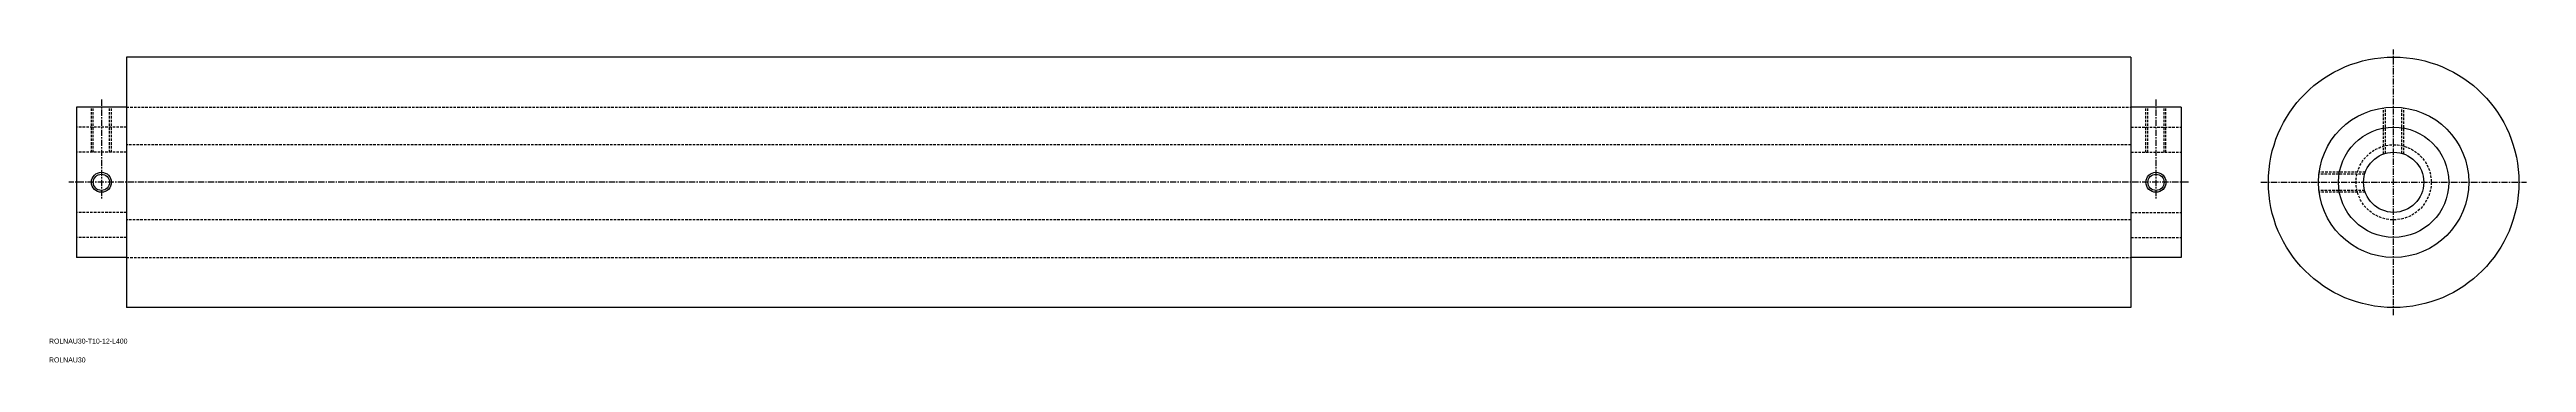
# Model space of a CAD drawing. Extents: x 32 to 526, y -10 to 52.
import ezdxf

# ---------------------------------------------------------------- set-up
doc = ezdxf.new("R2010")
doc.units = 0
doc.linetypes.add('CENTER', pattern=[2, 1.25, -0.25, 0.25, -0.25])
doc.linetypes.add('DASHED', pattern=[0.75, 0.5, -0.25])
doc.layers.get('0').update_dxf_attribs({"linetype": 'CONTINUOUS'})
doc.layers.add('CENTER', color=1, linetype='CENTER')

msp = doc.modelspace()

# ---------------------------------------------------------------- linework, layer by layer
at = {"color": 7, "linetype": 'CONTINUOUS'}
for p, q in [((47.21, 50.85), (47.21, 0.85)), ((447.21, 50.85), (47.21, 50.85)), ((447.21, 50.85), (447.21, 0.85)), ((37.21, 40.85), (37.21, 10.85)), ((47.21, 40.85), (37.21, 40.85)), ((457.21, 40.85), (447.21, 40.85)), ((457.21, 40.85), (457.21, 10.85)), ((47.21, 10.85), (37.21, 10.85)), ((457.21, 10.85), (447.21, 10.85)), ((447.21, 0.85), (47.21, 0.85))]:
    msp.add_line(p, q, dxfattribs=at)
at = {"color": 3, "linetype": 'DASHED'}
for p, q in [((40.21, 31.85), (40.21, 40.85)), ((40.59, 31.85), (40.59, 40.85)), ((43.83, 31.85), (43.83, 40.85)), ((44.21, 31.85), (44.21, 40.85)), ((47.21, 40.85), (447.21, 40.85)), ((450.21, 31.85), (450.21, 40.85)), ((450.59, 31.85), (450.59, 40.85)), ((453.83, 31.85), (453.83, 40.85)), ((454.21, 31.85), (454.21, 40.85)), ((497.64, 31.51), (497.64, 40.72)), ((498.02, 31.63), (498.02, 40.76)), ((501.26, 31.63), (501.26, 40.76)), ((501.64, 31.51), (501.64, 40.72)), ((47.21, 36.85), (37.21, 36.85)), ((447.21, 36.85), (457.21, 36.85)), ((47.21, 31.85), (37.21, 31.85)), ((447.21, 33.35), (47.21, 33.35)), ((447.21, 31.85), (457.21, 31.85)), ((493.87, 27.47), (484.73, 27.47)), ((493.99, 27.85), (484.78, 27.85)), ((47.21, 19.85), (37.21, 19.85)), ((447.21, 19.85), (457.21, 19.85)), ((493.87, 24.23), (484.73, 24.23)), ((493.99, 23.85), (484.78, 23.85)), ((47.21, 14.85), (37.21, 14.85)), ((447.21, 18.35), (47.21, 18.35)), ((447.21, 14.85), (457.21, 14.85)), ((47.21, 10.85), (447.21, 10.85))]:
    msp.add_line(p, q, dxfattribs=at)
at = {"color": 7, "linetype": 'CONTINUOUS'}
for centre, radius in [((499.64, 25.85), 25), ((499.64, 25.85), 15), ((499.64, 25.85), 11), ((499.64, 25.85), 6), ((42.21, 25.85), 1.62), ((452.21, 25.85), 1.62)]:
    msp.add_circle(centre, radius, dxfattribs=at)
at = {"color": 3, "linetype": 'DASHED'}
msp.add_circle((499.64, 25.85), 7.5, dxfattribs=at)
at = {"color": 3, "linetype": 'CONTINUOUS'}
for centre in [(42.21, 25.85), (452.21, 25.85)]:
    msp.add_circle(centre, 2, dxfattribs=at)
at = {"layer": 'CENTER', "color": 1, "linetype": 'CENTER'}
for p, q in [((499.64, -0.65), (499.64, 52.35)), ((42.21, 42.35), (42.21, 22.35)), ((452.21, 42.35), (452.21, 22.35)), ((458.71, 25.85), (35.71, 25.85)), ((473.14, 25.85), (526.14, 25.85))]:
    msp.add_line(p, q, dxfattribs=at)

# ---------------------------------------------------------------- texts
at = {"color": 7, "linetype": 'CONTINUOUS'}
for s, p in [('ROLNAU30-T10-12-L400', (31.75, -6.36)), ('ROLNAU30', (31.75, -10.11))]:
    msp.add_text(s, height=1, dxfattribs=at).set_placement(p)

doc.saveas('drawing.dxf')
